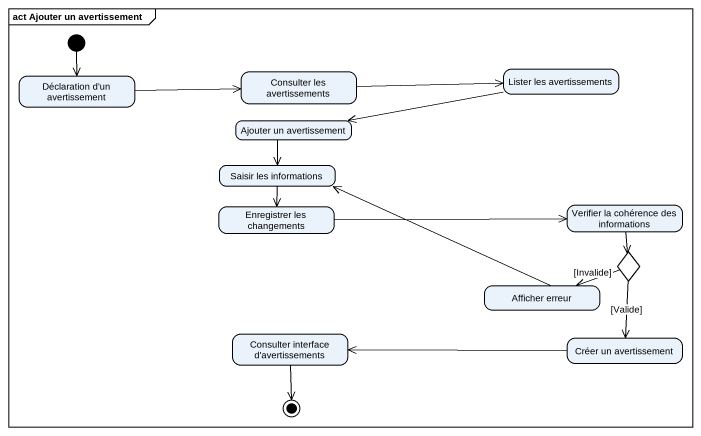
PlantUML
@startuml
mainframe act Ajouter un avertissement
hide empty description
state "Lister les avertissements" as Lister_les_avertissements
state "Déclaration d'un avertissement" as Déclaration_d_un
state "Consulter les avertissements" as Consulter_les_avertissements
state "Ajouter un avertissement" as Ajouter_un_avertissement
state "Saisir les informations" as Saisir_les_informations
state "Enregistrer les changements" as Enregistrer_les_changements
state "Verifier la cohérence des informations" as Verifier_la_cohérence_des
state choice1 <<choice>>
state "Afficher erreur" as Afficher_erreur
state "Consulter interface d'avertissements" as Consulter_interface_d
state "Créer un avertissement" as Créer_un_avertissement
[*] --> Déclaration_d_un
Lister_les_avertissements -left-> Ajouter_un_avertissement
Déclaration_d_un -right-> Consulter_les_avertissements
Consulter_les_avertissements -right-> Lister_les_avertissements
Ajouter_un_avertissement --> Saisir_les_informations
Saisir_les_informations --> Enregistrer_les_changements
Enregistrer_les_changements -right-> Verifier_la_cohérence_des
Verifier_la_cohérence_des --> choice1
choice1 -left-> Afficher_erreur : [Invalide]
choice1 --> Créer_un_avertissement : [Valide]
Afficher_erreur -left-> Saisir_les_informations
Créer_un_avertissement -left-> Consulter_interface_d
Consulter_interface_d --> [*]
@enduml
